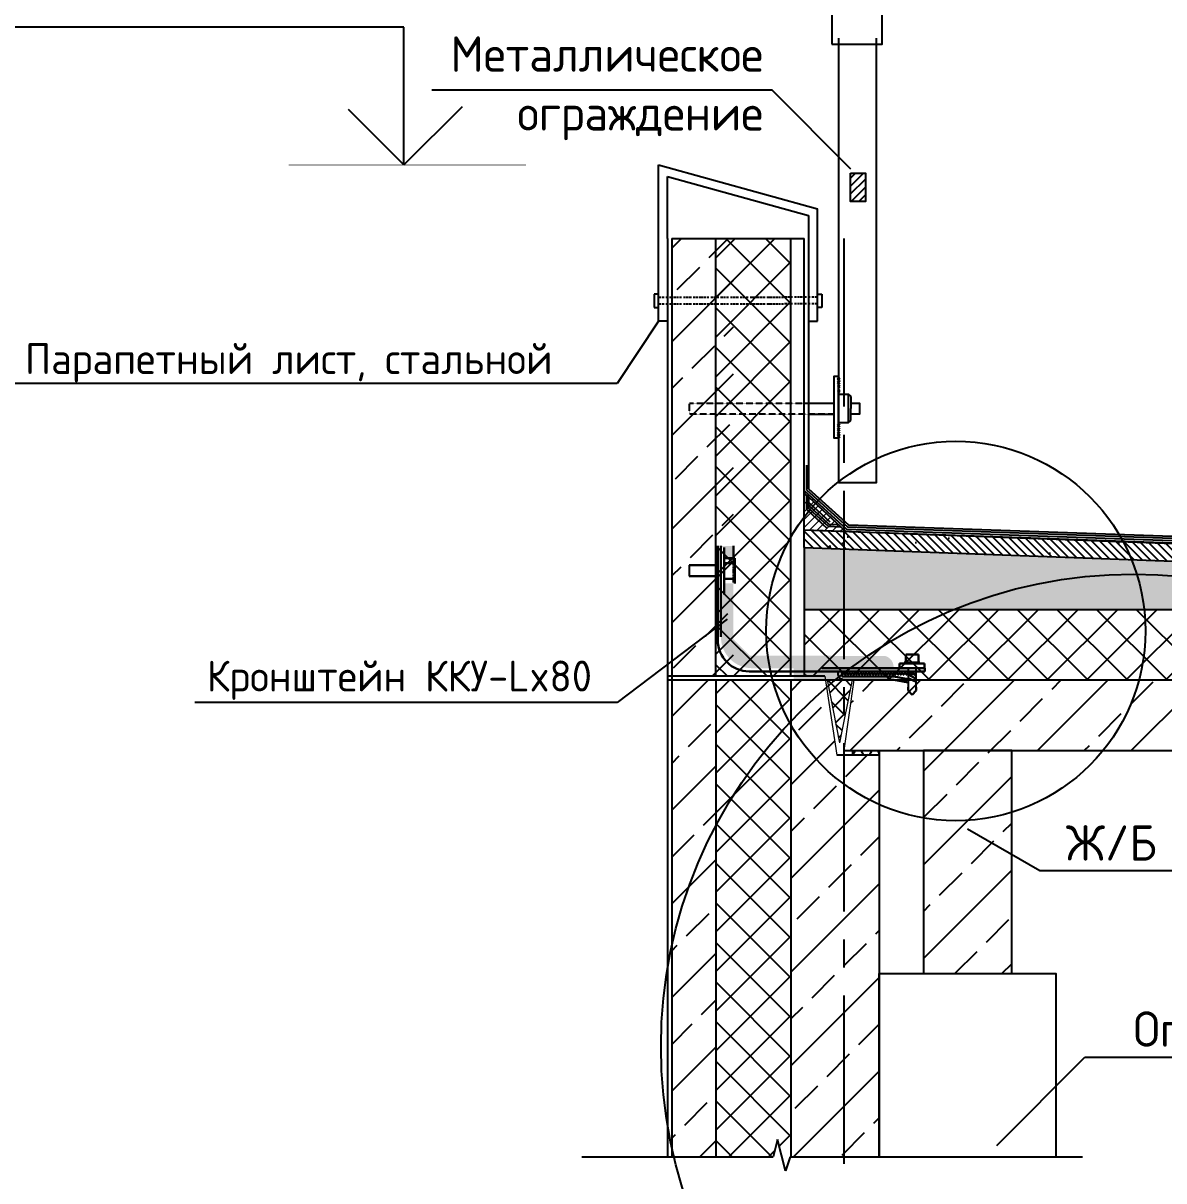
# Model space of a CAD drawing. Header units: millimetres. Extents: x -10163 to 1081624, y -5450 to 417560.
# Drawn here: x 474504 to 487424, y 95489 to 108598 of the extents above; entities that cross this region are included whole.
import ezdxf
from ezdxf.enums import TextEntityAlignment as Align

# ---------------------------------------------------------------- set-up
doc = ezdxf.new("R2010")
doc.units = ezdxf.units.MM
for name, pattern in [('CENTER2', [28.575, 19.05, -3.175, 3.175, -3.175]), ('HIDDEN', [0.375, 0.25, -0.125]), ('штриховая2', [9.525, 6.35, -3.175])]:
    doc.linetypes.add(name, pattern=pattern)
for name, color, linetype in [('0разрез', 7, 'Continuous'), ('0шибки', 220, 'Continuous'), ('АРМАТУРА', 134, 'Continuous'), ('ВЫНОСКИ_Р_СТ', 130, 'Continuous'), ('НЕНЕСУЩ_СТЕНЫ', 232, 'Continuous'), ('оси', 1, 'CENTER2'), ('ПАРАПЕТ', 50, 'Continuous'), ('ПЛИТЫ_ПОКРЫТИЯ', 144, 'Continuous'), ('Покрытия', 50, 'Continuous'), ('РАЗДЕЛИТ_ЛИНИИ', 150, 'Continuous'), ('разрез', 40, 'Continuous'), ('Саморезы', 104, 'Continuous'), ('Стены1', 120, 'Continuous'), ('УПРУГ_РЕЗ_ПРОКЛАДКА', 130, 'Continuous'), ('УТЕПЛИТЕЛЬ', 30, 'Continuous'), ('ШТРИХ_ПП', 20, 'Continuous'), ('ШТРИХ_УРП', 120, 'Continuous')]:
    doc.layers.add(name, color=color, linetype=linetype)
for name, color, linetype, lineweight in [('A-Wall-H', 250, 'Continuous', 20), ('невид штрих', 93, 'штриховая2', 9), ('Осн', 230, 'Continuous', 25), ('разрез по стене', 150, 'Continuous', 25)]:
    doc.layers.add(name, color=color, linetype=linetype, lineweight=lineweight)
doc.layers.add('Штриховка', color=50, linetype='Continuous', transparency=0.6)
doc.styles.add('GOST-2.304_Type-B', font='GOST Common.ttf')
doc.styles.add('ГОСТ', font='GOST Common.ttf', dxfattribs={"height": 400})
pattern_1 = [(45, (353424.6, 38081.25), (-530.33, 530.33), []), (45, (353954.1, 38081.25), (-530.33, 530.33), [360, -150])]
pattern_2 = [(45, (353424.58, 38081.25), (-224.5064, 224.5064), []), (135, (353424.58, 38081.25), (-224.5064, -224.5064), [])]

msp = doc.modelspace()

# ---------------------------------------------------------------- hatches: boundary and pattern name
at = {"layer": 'A-Wall-H', "transparency": 33554687}
h = msp.add_hatch(dxfattribs=at)
h.set_pattern_fill('ANSI31', color=256, scale=20)
h.set_pattern_definition([(45, (670630.98, 151960.86), (-44.90128, 44.90128), [])])
h.paths.add_polyline_path([(483350.638, 103278.347), (483350.638, 102860.359), (483819.241, 102843.996)])
at = {"layer": 'Покрытия', "transparency": 33554687}
h = msp.add_hatch(color=9, dxfattribs=at)
h.dxf.hatch_style = 1
h.paths.add_polyline_path([(482407.408, 101648.422), (482406.724, 102129.828), (482442.245, 102129.828), (482442.245, 102254.153), (482548.529, 102254.153), (482549.275, 101622.118), (482735.594, 101435.798), (482779.582, 101435.735), (482779.582, 101293.713), (482762.609, 101293.714, -0.413786376)])
h.paths.add_polyline_path([(482548.028, 102679.301), (482405.942, 102679.138), (482405.966, 102662.649), (482442.245, 102662.649), (482442.245, 102538.324), (482548.194, 102538.324)])
h.paths.add_polyline_path([(483229.582, 101435.089), (482779.582, 101435.735), (482779.582, 101293.713), (483229.582, 101293.697)])
h.paths.add_polyline_path([(484264.462, 101433.293), (483551.929, 101434.316), (483229.582, 101434.901), (483229.582, 101293.697), (483229.582, 101170.753), (483321.403, 101170.753), (483629.582, 101170.753), (483771.246, 101170.753, -0.387751983), (483738.027, 101258.198), (484528.48, 101258.371), (484528.48, 101293.892), (484362.617, 101293.856, 0.369077949)])
h.paths.add_polyline_path([(484051.886, 101369.698, -1), (484041.794, 101369.698, -1)], flags=16)
at = {"layer": 'разрез по стене', "transparency": 33554687}
h = msp.add_hatch(dxfattribs=at)
h.set_pattern_fill('JIS_STN_2.5', color=9, scale=300)
h.set_pattern_definition(pattern_1)
h.paths.add_polyline_path([(482550.637, 106160.5), (481850.637, 106160.498), (481850.637, 101160.498), (482122.616, 101160.498), (482116.341, 101202.363), (482550.637, 101202.363)])
h = msp.add_hatch(dxfattribs=at)
h.set_pattern_fill('GRAVEL', color=9, scale=25, angle=-90)
h.set_pattern_definition([(138.012788, (354059.58, 37624.05), (-5715, 5080), [85.4304, -8457.621]), (94.96974, (353996.082, 37681.198), (635.000036, -7619.999997), [146.6012, -14513.5122]), (42.510447, (353983.382, 37827.25), (-6984.999998, -6350.000003), [103.3704, -10233.6807]), (177.27369, (353824.632, 38074.898), (12700, -635.0000013), [133.5011, -13216.6094]), (202.833654, (353691.282, 38081.248), (7620, 3175), [130.9084, -12959.952]), (267.27369, (353570.632, 38030.448), (635.0000013, 12700), [133.5011, -13216.6094]), (307.69424, (353564.282, 37897.098), (-6350.0000005, 8254.9999996), [176.5484, -17478.2788]), (342.255328, (353672.232, 37757.398), (13969.9999996, -4445.0000012), [166.6799, -16501.3142]), (31.429566, (353830.982, 37706.598), (8254.9999996, 5080.000001), [133.9532, -13261.3864]), (85.23636, (353945.28, 37776.45), (-635.000001, -6985), [152.9283, -7493.4842]), (132.397438, (353957.982, 37928.848), (-6985.0000003, 7619.9999998), [197.7695, -19579.1931]), (48.814075, (353818.28, 37446.25), (3810, 4445), [67.5011, -6682.6415]), (81.469234, (353862.732, 37497.048), (-1269.9999986, -8255), [128.4205, -12713.6597]), (135, (353881.8, 37624.05), (-635, 2e-13), [89.8023, -808.2233]), (113.19859, (353957.98, 37668.5), (1270, -3175), [48.3603, -4787.6556]), (201.80141, (353938.93, 37712.95), (1905, 635), [68.3914, -3351.1882]), (300.96376, (353875.43, 37687.55), (1270, -1905), [111.08, -3591.5745]), (71.56505, (353932.58, 37592.3), (-635, -1270), [80.3218, -1927.7245]), (286.38954, (353938.932, 38081.248), (1905, -6350), [112.522, -11139.7067]), (340.346176, (353970.682, 37973.3), (-6985, 2540), [94.3997, -9345.554]), (203.19859, (354059.58, 37592.3), (3175, 1270), [96.72, -4739.296]), (253.61046, (353970.682, 37554.198), (1904.9999996, 6350), [112.522, -11139.7067]), (249.443955, (353545.23, 38081.25), (1270, 3175), [108.5088, -5316.9336]), (204.77514, (353507.132, 37979.65), (6984.999998, 3175.000004), [90.918, -9000.8983]), (336.80141, (353424.58, 37585.95), (3175, -1270), [96.72, -4739.296]), (287.354025, (353513.482, 37547.848), (-2540.0000005, 8255), [106.4457, -10538.094]), (339.443955, (353424.58, 37897.1), (-3175, 1270), [54.2544, -5371.188]), (11.30993, (353424.58, 37624.05), (2540, 635), [32.3787, -3205.4987]), (75.96376, (353456.33, 37630.4), (-635, -1905), [130.9084, -2487.2636]), (96.009006, (353488.082, 37757.398), (635, -6350), [121.3167, -12010.3412]), (213.69007, (353818.28, 37687.55), (1270, 635), [91.581, -2197.944]), (263.157227, (353742.082, 37636.748), (-1269.9999994, -10795), [159.8892, -15829.0023]), (330.945396, (353723.03, 37478), (-4445, 2540), [65.377, -6472.348]), (0, (353780.2, 37446.25), (635, 635), [38.1, -596.9]), (30.256437, (353507.132, 37770.1), (-4445, -2540), [88.2167, -8733.4852]), (318.012788, (353583.33, 37814.55), (5715, -5080), [170.8607, -8372.1905]), (270, (353710.33, 37700.25), (635, -635), [165.1, -469.9]), (235.304846, (353710.332, 37535.15), (-4444.999997, -6350.000002), [100.4024, -9939.8292]), (164.054604, (353653.18, 37452.6), (-2540, 635), [92.4573, -4530.4125]), (117.645975, (353564.282, 37477.998), (-6349.999999, 12065.0000004), [150.5363, -14903.116]), (85.426079, (353494.432, 37611.348), (635, 8255), [159.2574, -15766.4616])])
h.paths.add_polyline_path([(483800.637, 102643.767), (483800.637, 101960.498), (496582.382, 101960.498), (496582.382, 102168.559)])
h.paths.add_polyline_path([(483800.637, 102643.767), (483350.637, 102660.498), (483350.637, 101960.498), (483800.637, 101960.498)])
h = msp.add_hatch(dxfattribs=at)
h.set_pattern_fill('JIS_STN_2.5', color=9, scale=300)
h.set_pattern_definition(pattern_1)
h.paths.add_polyline_path([(481850.637, 93023.792), (482350.637, 93023.792), (482350.637, 95181.397), (481850.637, 95181.397)])
h.paths.add_polyline_path([(481850.637, 95761.315), (482350.637, 95761.315), (482350.637, 101160.498), (481850.637, 101160.498)])
h.paths.add_polyline_path([(482350.637, 92973.792), (481850.637, 92973.792), (481850.637, 90048.792), (482350.637, 90048.792)])
h.paths.add_polyline_path([(482350.637, 84892.073), (481850.637, 84892.073), (481850.637, 80942.073), (481850.637, 80442.073), (482350.637, 80442.073)])
h.paths.add_polyline_path([(482350.637, 80392.073), (481850.637, 80392.073), (481850.637, 77467.073), (482350.637, 77467.073)])
h.paths.add_polyline_path([(482350.637, 69741.175), (481850.637, 69741.175), (481850.637, 65291.175), (482350.637, 65291.175)])
h = msp.add_hatch(dxfattribs=at)
h.set_pattern_fill('JIS_STN_2.5', color=9, scale=300)
h.set_pattern_definition(pattern_1)
h.paths.add_polyline_path([(483800.637, 69741.175), (483200.637, 69741.175), (483200.637, 65591.175), (483800.637, 65591.175)])
h.paths.add_polyline_path([(484200.637, 69741.175), (483800.637, 69741.175), (483800.637, 65591.175), (484200.637, 65591.175)])
h.paths.add_polyline_path([(483200.637, 69741.175), (482350.637, 69741.175), (482350.637, 69424.119), (483200.637, 69424.119)])
h.paths.add_polyline_path([(482998.113, 65591.175), (483200.637, 65591.175), (483200.637, 65813.347), (482350.637, 65813.347), (482350.637, 65291.175), (482655.58, 65291.175)])
h.paths.add_polyline_path([(483800.637, 79642.073), (483718.467, 79642.073), (483561.095, 80692.073), (483200.637, 80692.073), (483200.637, 77467.073), (483800.637, 77467.073)])
h.paths.add_polyline_path([(484200.637, 79642.073), (483800.637, 79642.073), (483800.637, 77467.073), (484200.637, 77467.073)])
edge = h.paths.add_edge_path(flags=16)
edge.add_arc((484065.939, 77583.563), 6.25, 0, 360)
h.paths.add_polyline_path([(483200.637, 77727.137), (482350.637, 77727.137), (482350.637, 77467.073), (482700.637, 77467.073), (483200.637, 77467.073)])
h.paths.add_polyline_path([(483200.637, 80692.073), (483034.44, 80692.073), (482691.908, 80392.073), (482350.637, 80392.073), (482350.637, 80136.592), (483200.637, 80136.592)])
h.paths.add_polyline_path([(483200.637, 80964.245), (482350.637, 80964.245), (482350.637, 80442.073), (482655.58, 80442.073), (482998.113, 80742.073), (483200.637, 80742.073)])
h.paths.add_polyline_path([(483800.637, 84892.073), (483200.637, 84892.073), (483200.637, 80742.073), (483800.637, 80742.073)])
h.paths.add_polyline_path([(484200.637, 84892.073), (483800.637, 84892.073), (483800.637, 80742.073), (484200.637, 80742.073)])
h.paths.add_polyline_path([(483200.637, 84892.073), (482350.637, 84892.073), (482350.637, 84601.445), (483200.637, 84601.445)])
edge = h.paths.add_edge_path()
edge.add_line((484200.637, 92223.792), (483800.637, 92223.792))
edge.add_line((483800.637, 92223.792), (483806.552, 90166.474))
edge.add_arc((483812.802, 90166.474), 6.25, 0, 180, ccw=False)
edge.add_arc((483812.802, 90166.474), 6.25, -180, 0, ccw=False)
edge.add_line((483806.552, 90166.474), (483806.534, 90048.792))
edge.add_line((483806.534, 90048.792), (484200.637, 90048.792))
edge.add_line((484200.637, 90048.792), (484200.637, 92223.792))
edge = h.paths.add_edge_path(flags=16)
edge.add_arc((484065.939, 90165.281), 6.25, 0, 360)
h.paths.add_polyline_path([(483800.637, 92223.792), (483718.467, 92223.792), (483561.095, 93273.792), (483200.637, 93273.792), (483200.637, 90048.792), (483800.637, 90048.792)])
h.paths.add_polyline_path([(483200.637, 90308.856), (482350.637, 90308.856), (482350.637, 90048.792), (483200.637, 90048.792)])
h.paths.add_polyline_path([(483200.637, 93273.792), (483034.44, 93273.792), (482691.908, 92973.792), (482350.637, 92973.792), (482350.637, 92718.311), (483200.637, 92718.311)])
h.paths.add_polyline_path([(483200.637, 93545.964), (482350.637, 93545.964), (482350.637, 93023.792), (482655.58, 93023.792), (482998.113, 93323.792), (483200.637, 93323.792)])
h.paths.add_polyline_path([(483800.637, 95181.397), (483200.637, 95181.397), (483200.637, 93323.792), (483800.637, 93323.792)])
h.paths.add_polyline_path([(484200.637, 95181.397), (483800.637, 95181.397), (483800.637, 93323.792), (484200.637, 93323.792)])
h.paths.add_polyline_path([(484200.637, 100360.498), (483800.637, 100360.498), (483800.637, 95761.315), (484200.637, 95761.315)])
h.paths.add_polyline_path([(483800.637, 100360.498), (483718.467, 100360.498), (483591.071, 101160.498), (483200.637, 101160.498), (483200.637, 95761.315), (483800.637, 95761.315)])
h = msp.add_hatch(dxfattribs=at)
h.set_pattern_fill('JIS_STN_2.5', color=9, scale=300)
h.set_pattern_definition([(45, (-2221983.8, -212644.6), (-530.33009, 530.33009), []), (45, (-2221454.3, -212644.6), (-530.33009, 530.33009), [360, -150])])
h.paths.add_polyline_path([(485700.637, 100360.498), (484700.637, 100360.498), (484700.637, 97835.498), (485700.637, 97835.498)])
h.paths.add_polyline_path([(484200.637, 101160.498), (483913.487, 101160.498), (483800.637, 100360.498), (484200.637, 100360.498), (496582.382, 100360.498), (496582.382, 100656.902), (496422.533, 100706.628), (496778.421, 100797.793), (496582.382, 100845.862), (496582.382, 101160.498)])
at = {"layer": 'Стены1'}
h = msp.add_hatch(dxfattribs=at)
h.set_pattern_fill('ANSI31', color=256, scale=20)
h.set_pattern_definition([(45, (50921.214, -845.34), (-44.901281, 44.901281), [])])
h.paths.add_polyline_path([(484043.112, 106901.011), (483874.685, 106901.011), (483874.685, 106579.937), (484043.112, 106579.937)])
at = {"layer": 'УТЕПЛИТЕЛЬ', "transparency": 33554687}
h = msp.add_hatch(dxfattribs=at)
h.set_pattern_fill('ANSI37', color=0, scale=100, style=0)
h.set_pattern_definition(pattern_2)
h.paths.add_polyline_path([(482350.637, 101202.363), (483200.637, 101202.363), (483200.637, 106160.503), (482350.637, 106160.5)])
h = msp.add_hatch(dxfattribs=at)
h.set_pattern_fill('ANSI37', color=0, scale=100, style=0)
h.set_pattern_definition([(45, (353424.58, 38081.25), (-224.5064, 224.5064), []), (135, (353424.58, 38081.25), (-224.5064, -224.5064), [])])
h.paths.add_polyline_path([(483350.637, 101202.363), (483800.637, 101202.363), (483800.637, 101960.498), (483350.637, 101960.498)])
h.paths.add_polyline_path([(483920.886, 101160.774), (483800.637, 101160.774), (483800.637, 101160.498), (484200.637, 101160.498), (496582.382, 101160.498), (496582.382, 101960.498), (483800.637, 101960.498), (483800.637, 101202.189), (483920.886, 101202.189)])
h = msp.add_hatch(dxfattribs=at)
h.set_pattern_fill('ANSI37', color=0, scale=100, style=0)
h.set_pattern_definition(pattern_2)
h.paths.add_polyline_path([(483200.637, 101160.498), (482350.637, 101160.498), (482350.637, 95761.315), (483000.603, 95761.315), (483048.672, 95957.353), (483139.837, 95601.466), (483189.563, 95761.315), (483200.637, 95761.315)])
h = msp.add_hatch(dxfattribs=at)
h.set_pattern_fill('ANSI37', color=0, scale=1150, style=0)
h.set_pattern_definition([(45, (416714.09, 137972.88), (-101.6466, 101.6466), []), (135, (416714.09, 137972.88), (-101.6466, -101.6466), [])])
h.paths.add_polyline_path([(483892.459, 101160.498), (483610.335, 101160.498), (483751.397, 100449.463)])
at = {"layer": 'ШТРИХ_ПП', "transparency": 33554687}
h = msp.add_hatch(dxfattribs=at)
h.set_pattern_fill('ANSI31', color=0, scale=20, angle=90, style=0)
h.set_pattern_definition([(135, (353424.58, 38081.25), (-44.90128, -44.90128), [])])
h.paths.add_polyline_path([(483350.637, 102860.36), (483350.637, 102660.498), (484255.155, 102626.869), (496582.382, 102168.559), (496589.821, 102368.421)])
h = msp.add_hatch(dxfattribs=at)
h.set_pattern_fill('AR-CONC', color=0, scale=150, style=0)
h.set_pattern_definition([(50, (416123, 154681.4), (1075.89, -94.128), [112.5, -1237.5]), (355, (416123, 154681.4), (-208.127, 1128.288), [90, -990]), (100.4514, (416212.7, 154673.6), (867.764, 1034.159), [95.61, -1051.713]), (46.1842, (416123, 154981.4), (1600.862, -248.279), [168.75, -1856.25]), (96.6356, (416256.4, 154960.7), (1401.994, 1461.177), [143.415, -1577.57]), (351.1842, (416123, 154981.4), (1401.993, 1461.178), [135, -1485]), (21, (416273, 154906.4), (895.3606, -603.928), [112.5, -1237.5]), (326, (416273, 154906.4), (364.973, 1087.725), [90, -990]), (71.4514, (416347.6, 154856.1), (1260.334, 483.796), [95.61, -1051.713]), (37.5, (416123.02, 154681.43), (18.2398, 499.3408), [0, -978, 0, -1005, 0, -993.75]), (7.5, (416123, 154681.43), (394.6043, 591.6176), [0, -573, 0, -955.5, 0, -378.75]), (327.5, (415788.52, 154681.43), (800.7337, -33.8323), [0, -375, 0, -1170, 0, -1552.5]), (317.5, (415638.5, 154681.4), (874.779, 150.1575), [0, -487.5, 0, -777, 0, -1102.5])])
h.paths.add_polyline_path([(496589.813, 102368.421), (483350.637, 102860.36), (483350.637, 102660.498), (496582.382, 102168.559)])
at = {"layer": 'ШТРИХ_УРП'}
h = msp.add_hatch(dxfattribs=at)
h.set_pattern_fill('HONEY', color=0, scale=500, style=0)
h.set_pattern_definition([(0, (416714.085, 137981.566), (93.75, 54.126587), [62.5, -125]), (120, (416714.085, 137981.566), (-93.75, 54.126588), [62.5, -125]), (60, (416714.085, 137981.566), (2e-07, 108.253175), [-125, 62.5])])
h.paths.add_polyline_path([(484200.637, 100360.498), (483900.637, 100360.498), (483900.637, 100310.498), (484200.637, 100310.498)])
at = {"layer": 'Штриховка', "lineweight": 30, "ltscale": 0.5, "transparency": 33554687}
h = msp.add_hatch(dxfattribs=at)
h.set_pattern_fill('ANSI31', color=256, scale=177.606991, angle=270, style=0)
h.set_pattern_definition([(225, (567336.91, 70048.708), (-15.6983885, 15.6983885), [])])
h.paths.add_polyline_path([(484264.462, 101245.14), (484264.462, 101213.463), (484528.48, 101213.463), (484528.48, 101245.14)])
h.paths.add_polyline_path([(483836.816, 101245.14), (483792.204, 101235.158), (483792.204, 101229.794), (484215.877, 101229.794, 0.027232203), (484200.925, 101245.14)])
h.paths.add_polyline_path([(484228.689, 101213.463, 0.026380608), (484215.877, 101229.794), (483792.204, 101229.794), (483792.204, 101213.463)])
h.paths.add_polyline_path([(484215.877, 101229.794, -0.026380608), (484228.689, 101213.463), (484264.462, 101213.463), (484264.462, 101229.794)])
h.paths.add_polyline_path([(484200.925, 101245.14, -0.027232203), (484215.877, 101229.794), (484264.462, 101229.794), (484264.462, 101245.14)])
h.paths.add_polyline_path([(484528.48, 101230.457), (484528.48, 101213.463), (484568.741, 101213.463), (484617.283, 101240.469), (484617.283, 101245.14), (484556.44, 101245.14)])
h.paths.add_polyline_path([(484617.283, 101213.463), (484617.283, 101240.469), (484568.741, 101213.463)], flags=17)
h.paths.add_polyline_path([(484556.44, 101245.14), (484528.48, 101245.14), (484528.48, 101230.457)])

# ---------------------------------------------------------------- linework, layer by layer
for p, q in [((478817.382, 108551.746), (474370.352, 108551.746)), ((478817.382, 106991.827), (478817.382, 108551.746)), ((478817.382, 106991.827), (478187.969, 107621.24)), ((478817.382, 106991.827), (479478.525, 107652.969)), ((485201.299, 99475.535), (486019.799, 99003.535)), ((486019.799, 99003.535), (489744.299, 99003.535)), ((485530.299, 95890.035), (486528.299, 96888.035)), ((486528.299, 96888.035), (490569.799, 96888.035))]:
    msp.add_line(p, q)
at = {"ltscale": 10}
msp.add_line((484200.637, 100360.498), (484200.637, 100310.498), dxfattribs=at)
at = {"ltscale": 10, "const_width": 10}
msp.add_lwpolyline([(477511.235, 106991.827), (480197.799, 106991.827)], dxfattribs=at)
at = {"layer": '0разрез', "ltscale": 10, "transparency": 33554687}
for q in [(483350.624, 106160.503), (483350.637, 101202.363)]:
    msp.add_line((483350.637, 102660.498), q, dxfattribs=at)
at = {"layer": '0разрез'}
for p, q in [((481231.415, 104519.376), (474310.962, 104519.376)), ((483350.635, 103304.409), (483831.305, 102868.589)), ((483375.637, 103315.486), (483841.32, 102893.255)), ((483400.61, 103326.589), (483851.335, 102917.92)), ((482047.544, 102461.583), (482047.544, 102337.258)), ((481231.415, 100904.021), (476448.138, 100904.021))]:
    msp.add_line(p, q, dxfattribs=at)
at = {"layer": '0разрез', "ltscale": 10}
msp.add_lwpolyline([(484700.637, 97835.498), (485700.637, 97835.498), (485700.637, 100360.498), (484700.637, 100360.498)], close=True, dxfattribs=at)
msp.add_lwpolyline([(484200.637, 95761.315), (484200.637, 97835.498), (486200.637, 97835.498), (486200.637, 95761.315)], dxfattribs=at)
at = {"layer": '0шибки'}
for centre, radius in [((485067.453, 101715.452), 2147.758), ((487079.323, 97009.247), 5350.4)]:
    msp.add_circle(centre, radius, dxfattribs=at)
at = {"layer": 'A-Wall-H', "color": 0, "transparency": 33554687}
for p, q in [((483584.796, 101202.363), (483718.467, 100310.498)), ((483892.459, 101160.498), (483610.335, 101160.498)), ((483610.335, 101160.498), (483751.397, 100449.463)), ((483892.459, 101160.498), (483751.397, 100449.463)), ((483913.487, 101160.498), (483800.637, 100360.498))]:
    msp.add_line(p, q, dxfattribs=at)
at = {"layer": 'АРМАТУРА', "color": 0, "transparency": 33554687}
msp.add_line((483350.638, 103278.347), (483819.241, 102843.996), dxfattribs=at)
at = {"layer": 'ВЫНОСКИ_Р_СТ', "color": 0}
for p, q in [((481700.637, 105224.185), (481231.415, 104519.376)), ((482477.723, 101849.749), (481231.415, 100904.021))]:
    msp.add_line(p, q, dxfattribs=at)
at = {"layer": 'невид штрих', "lineweight": 30, "ltscale": 0.5, "transparency": 33554687}
msp.add_line((482548.205, 102529.109), (482548.515, 102266.125), dxfattribs=at)
at = {"layer": 'НЕНЕСУЩ_СТЕНЫ', "color": 0}
msp.add_line((484200.637, 100310.498), (484200.637, 97874.065), dxfattribs=at)
at = {"layer": 'оси', "ltscale": 100, "transparency": 33554687}
msp.add_line((483800.637, 106160.498), (483800.637, 63888.339), dxfattribs=at)
at = {"layer": 'Осн', "lineweight": 30, "ltscale": 0.5, "transparency": 33554687}
for p, q in [((482370.87, 102679.098), (482371.473, 101612.901)), ((482405.942, 102679.099), (482407.408, 101648.422)), ((482548.028, 102679.301), (482548.194, 102538.324)), ((482727.151, 101258.192), (483549.212, 101258.164)), ((483551.935, 101293.679), (484717.838, 101293.934)), ((483551.936, 101258.157), (484717.838, 101258.412)), ((483776.522, 101199.661), (483776.522, 101258.206)), ((483776.522, 101199.661), (484264.462, 101199.661)), ((484264.462, 101199.661), (484364.285, 101199.661)), ((484364.285, 101199.661), (484528.48, 101169.044)), ((484717.838, 101258.412), (484717.838, 101293.934)), ((483791.745, 101164.139), (484264.462, 101164.139)), ((484264.462, 101164.139), (484364.285, 101164.139)), ((484364.285, 101164.139), (484528.48, 101133.523))]:
    msp.add_line(p, q, dxfattribs=at)
for centre, radius, start, end in [((482727.48, 101614.201), 356.009, 180.2092713, 269.9470622), ((483802.539, 101232.673), 69.378, 158.4130037, 261.0498581)]:
    msp.add_arc(centre, radius, start, end, dxfattribs=at)
at = {"layer": 'ПАРАПЕТ', "color": 0}
for p, q in [((483400.232, 106419.129), (483400.61, 103326.589)), ((483375.637, 103592.095), (483375.637, 103315.486)), ((483375.637, 103255.175), (483375.637, 103093.903)), ((483400.622, 103232.017), (483400.637, 103104.818))]:
    msp.add_line(p, q, dxfattribs=at)
at = {"layer": 'ПАРАПЕТ', "color": 0, "transparency": 33554687}
for p, q in [((483400.637, 103172.994), (483640.909, 102950.284)), ((483375.637, 103093.903), (483610.396, 102876.304)), ((483400.637, 103138.906), (483630.738, 102925.624)), ((483400.637, 103104.818), (483620.567, 102900.964)), ((483630.738, 102925.624), (483735.108, 102921.979)), ((483851.335, 102917.92), (496587.018, 102473.181)), ((483620.567, 102900.964), (483763.152, 102895.985)), ((483831.305, 102868.589), (496586.876, 102423.155)), ((483841.32, 102893.255), (496586.947, 102448.168))]:
    msp.add_line(p, q, dxfattribs=at)
at = {"layer": 'ПЛИТЫ_ПОКРЫТИЯ', "color": 0, "transparency": 33554687}
msp.add_line((483350.637, 102860.36), (496586.804, 102398.142), dxfattribs=at)
at = {"layer": 'Покрытия', "transparency": 33554687}
msp.add_line((483584.796, 101202.363), (481800.637, 101202.363), dxfattribs=at)
at = {"layer": 'РАЗДЕЛИТ_ЛИНИИ', "color": 0}
for p, q in [((483139.837, 95601.466), (483048.672, 95957.353)), ((480833.235, 95761.315), (483000.603, 95761.315)), ((483189.563, 95761.315), (483139.837, 95601.466)), ((483189.563, 95761.315), (486503.511, 95761.315))]:
    msp.add_line(p, q, dxfattribs=at)
at = {"layer": 'разрез', "transparency": 33554687}
msp.add_line((483584.796, 101202.363), (483584.796, 101202.363), dxfattribs=at)
at = {"layer": 'разрез по стене'}
for p, q in [((481700.637, 106991.827), (483500.378, 106495.233)), ((481700.637, 105224.185), (481700.637, 106991.827)), ((481800.637, 106160.498), (481800.637, 106860.498)), ((481800.637, 106860.498), (483400.232, 106419.129)), ((483500.378, 105224.185), (483500.378, 106495.233)), ((481850.637, 106160.503), (483350.624, 106160.503)), ((481700.523, 105529.298), (481650.523, 105529.298)), ((481650.523, 105529.298), (481650.523, 105379.298)), ((483500.378, 105529.298), (483550.378, 105529.298)), ((483550.378, 105529.298), (483550.378, 105379.298)), ((481700.523, 105495.312), (481725.577, 105495.309)), ((481700.523, 105421.244), (481725.577, 105421.241)), ((481737.883, 105495.312), (481762.937, 105495.309)), ((481737.883, 105421.244), (481762.937, 105421.241)), ((481784.392, 105495.312), (481809.445, 105495.309)), ((481784.392, 105421.244), (481809.445, 105421.241)), ((481825.405, 105495.312), (481850.458, 105495.309)), ((481825.405, 105421.244), (481850.458, 105421.241)), ((481870.917, 105495.312), (481895.97, 105495.309)), ((481870.917, 105421.244), (481895.97, 105421.241)), ((481902.925, 105495.312), (481927.978, 105495.309)), ((481902.925, 105421.244), (481927.978, 105421.241)), ((481936.935, 105495.312), (481961.988, 105495.309)), ((481936.935, 105421.244), (481961.988, 105421.241)), ((481982.446, 105495.312), (482007.499, 105495.309)), ((481982.446, 105421.244), (482007.499, 105421.241)), ((482014.454, 105495.312), (482039.507, 105495.309)), ((482014.454, 105421.244), (482039.507, 105421.241)), ((482048.464, 105495.312), (482073.517, 105495.309)), ((482048.464, 105421.244), (482073.517, 105421.241)), ((482093.976, 105495.312), (482119.029, 105495.309)), ((482093.976, 105421.244), (482119.029, 105421.241)), ((482125.984, 105495.312), (482151.037, 105495.309)), ((482125.984, 105421.244), (482151.037, 105421.241)), ((482159.994, 105495.312), (482185.047, 105495.309)), ((482159.994, 105421.244), (482185.047, 105421.241)), ((482180.452, 105495.315), (482205.505, 105495.312)), ((482180.452, 105421.247), (482205.505, 105421.244)), ((482212.46, 105495.315), (482237.513, 105495.312)), ((482212.46, 105421.247), (482237.513, 105421.244)), ((482246.47, 105495.315), (482271.523, 105495.312)), ((482246.47, 105421.247), (482271.523, 105421.244)), ((482291.982, 105495.315), (482317.035, 105495.312)), ((482291.982, 105421.247), (482317.035, 105421.244)), ((482323.99, 105495.315), (482349.043, 105495.312)), ((482323.99, 105421.247), (482349.043, 105421.244)), ((482358, 105495.315), (482383.053, 105495.312)), ((482358, 105421.247), (482383.053, 105421.244)), ((482403.511, 105495.315), (482428.564, 105495.312)), ((482403.511, 105421.247), (482428.564, 105421.244)), ((482435.519, 105495.315), (482460.573, 105495.312)), ((482435.519, 105421.247), (482460.573, 105421.244)), ((482469.529, 105495.315), (482494.582, 105495.312)), ((482469.529, 105421.247), (482494.582, 105421.244)), ((482515.041, 105495.315), (482540.094, 105495.312)), ((482515.041, 105421.247), (482540.094, 105421.244)), ((482547.049, 105495.315), (482572.102, 105495.312)), ((482547.049, 105421.247), (482572.102, 105421.244)), ((482581.059, 105495.315), (482606.112, 105495.312)), ((482581.059, 105421.247), (482606.112, 105421.244)), ((482626.57, 105495.315), (482651.624, 105495.312)), ((482626.57, 105421.247), (482651.624, 105421.244)), ((482658.578, 105495.315), (482683.632, 105495.312)), ((482658.578, 105421.247), (482683.632, 105421.244)), ((482692.588, 105495.315), (482717.642, 105495.312)), ((482692.588, 105421.247), (482717.642, 105421.244)), ((482738.1, 105495.315), (482763.153, 105495.312)), ((482738.1, 105421.247), (482763.153, 105421.244)), ((482770.108, 105495.315), (482795.161, 105495.312)), ((482770.108, 105421.247), (482795.161, 105421.244)), ((482804.118, 105495.315), (482829.171, 105495.312)), ((482804.118, 105421.247), (482829.171, 105421.244)), ((482815.62, 105495.315), (482840.673, 105495.312)), ((482815.62, 105421.247), (482840.673, 105421.244)), ((482847.628, 105495.315), (482872.681, 105495.312)), ((482847.628, 105421.247), (482872.681, 105421.244)), ((482881.638, 105495.315), (482906.691, 105495.312)), ((482881.638, 105421.247), (482906.691, 105421.244)), ((482927.149, 105495.315), (482952.202, 105495.312)), ((482927.149, 105421.247), (482952.202, 105421.244)), ((482959.157, 105495.315), (482984.211, 105495.312)), ((482959.157, 105421.247), (482984.211, 105421.244)), ((482993.167, 105495.315), (483018.221, 105495.312)), ((482993.167, 105421.247), (483018.221, 105421.244)), ((483026.152, 105495.317), (483051.205, 105495.313)), ((483026.152, 105421.249), (483051.205, 105421.246)), ((483058.16, 105495.317), (483083.213, 105495.313)), ((483058.16, 105421.249), (483083.213, 105421.246)), ((483092.17, 105495.317), (483117.223, 105495.313)), ((483092.17, 105421.249), (483117.223, 105421.246)), ((483152.437, 105495.312), (483127.383, 105495.309)), ((483152.437, 105421.244), (483127.383, 105421.241)), ((483186.447, 105495.312), (483161.393, 105495.309)), ((483186.447, 105421.244), (483161.393, 105421.241)), ((483218.455, 105495.312), (483193.401, 105495.309)), ((483218.455, 105421.244), (483193.401, 105421.241)), ((483263.966, 105495.312), (483238.913, 105495.309)), ((483263.966, 105421.244), (483238.913, 105421.241)), ((483297.976, 105495.312), (483272.923, 105495.309)), ((483297.976, 105421.244), (483272.923, 105421.241)), ((483329.984, 105495.312), (483304.931, 105495.309)), ((483329.984, 105421.244), (483304.931, 105421.241)), ((483375.496, 105495.312), (483350.443, 105495.309)), ((483375.496, 105421.244), (483350.443, 105421.241)), ((483416.509, 105495.312), (483391.456, 105495.309)), ((483416.509, 105421.244), (483391.456, 105421.241)), ((483463.018, 105495.312), (483437.964, 105495.309)), ((483463.018, 105421.244), (483437.964, 105421.241)), ((483500.377, 105495.312), (483475.324, 105495.309)), ((483500.377, 105421.244), (483475.324, 105421.241)), ((481650.523, 105379.298), (481700.525, 105379.298)), ((483550.378, 105379.298), (483500.376, 105379.298)), ((481800.637, 105224.185), (481700.637, 105224.185)), ((483400.378, 105224.185), (483500.378, 105224.185)), ((484200.637, 100310.498), (483718.467, 100310.498)), ((483800.637, 100360.498), (496582.382, 100360.498)), ((483800.637, 100360.498), (484200.637, 100360.498)), ((484200.637, 100360.498), (484200.637, 95761.315)), ((483048.672, 95957.353), (483000.603, 95761.315))]:
    msp.add_line(p, q, dxfattribs=at)
at = {"layer": 'разрез по стене', "transparency": 33554687}
for p, q in [((481800.637, 106160.498), (481800.637, 95761.315)), ((481850.637, 106160.498), (481850.637, 95761.315)), ((482350.637, 101202.363), (482350.637, 106160.498)), ((483200.637, 101202.363), (483200.637, 106160.498)), ((483350.637, 102860.36), (496589.813, 102368.421)), ((483350.637, 102660.498), (496582.382, 102168.559)), ((483350.637, 101960.498), (496582.382, 101960.498)), ((481800.637, 101160.498), (484200.637, 101160.498)), ((482350.637, 101160.498), (482350.637, 95761.315)), ((483200.637, 101160.498), (483200.637, 95761.315)), ((484200.637, 101160.498), (496582.382, 101160.498))]:
    msp.add_line(p, q, dxfattribs=at)
at = {"layer": 'Саморезы', "lineweight": 30, "ltscale": 0.5, "transparency": 33554687}
for p, q in [((482442.245, 102662.649), (482442.245, 102129.828)), ((482566.57, 102538.324), (482442.245, 102538.324)), ((482566.57, 102538.324), (482566.57, 102254.153)), ((482370.993, 102461.583), (482047.544, 102461.583)), ((482566.57, 102485.042), (482442.245, 102485.042)), ((482370.993, 102337.258), (482047.544, 102337.258)), ((482566.57, 102307.435), (482442.245, 102307.435)), ((484430.353, 101347.216), (484430.353, 101293.934)), ((484430.353, 101347.216), (484714.524, 101347.216)), ((484483.635, 101360.381), (484661.242, 101360.381)), ((484501.396, 101449.185), (484643.481, 101449.185)), ((484501.396, 101449.185), (484501.396, 101360.381)), ((484643.481, 101449.185), (484643.481, 101360.381)), ((484661.242, 101360.381), (484661.242, 101347.216)), ((484714.524, 101347.216), (484714.524, 101293.934)), ((484430.353, 101293.934), (484714.524, 101293.934)), ((484528.48, 101260.292), (484617.283, 101210.886)), ((484528.48, 101220.898), (484617.283, 101174.265)), ((484528.48, 101181.504), (484617.283, 101139.679)), ((484528.48, 101080.842), (484528.48, 101041.026)), ((484617.283, 101041.026), (484617.283, 101080.043)), ((484528.48, 101041.026), (484572.881, 100992.839)), ((484572.881, 100992.839), (484617.283, 101041.026))]:
    msp.add_line(p, q, dxfattribs=at)
at = {"layer": 'Саморезы', "ltscale": 0.5, "transparency": 33554687}
for p, q in [((484528.48, 101293.934), (484528.48, 101083.277)), ((484617.283, 101083.277), (484617.283, 101293.934))]:
    msp.add_line(p, q, dxfattribs=at)
at = {"layer": 'Стены1'}
for p, q in [((482986.65, 107838.017), (479134.563, 107838.017)), ((483880.409, 106944.259), (482986.65, 107838.017)), ((483755.162, 104581.872), (483725.276, 104553.745)), ((483725.709, 104582.319), (483754.729, 104553.298)), ((483755.844, 104542.371), (483725.957, 104514.244)), ((483755.844, 104499.463), (483725.957, 104471.335)), ((483726.391, 104542.818), (483755.411, 104513.797)), ((483726.391, 104499.909), (483755.411, 104470.889)), ((483755.844, 104447.289), (483725.957, 104419.162)), ((483726.391, 104447.736), (483755.411, 104418.715)), ((483850.036, 104397.013), (483876.69, 104370.359)), ((483876.69, 104370.359), (483876.69, 104233.892)), ((483876.69, 104097.426), (483876.69, 104233.892)), ((483850.036, 104070.772), (483876.69, 104097.426)), ((483755.844, 104056.113), (483725.957, 104027.985)), ((483755.844, 104010.086), (483725.957, 103981.959)), ((483755.844, 103964.84), (483725.957, 103936.712)), ((483726.391, 104056.559), (483755.411, 104027.538)), ((483726.391, 104010.533), (483755.411, 103981.512)), ((483726.391, 103965.287), (483755.411, 103936.266)), ((483755.844, 103930.516), (483725.957, 103902.388)), ((483726.391, 103930.962), (483755.411, 103901.942))]:
    msp.add_line(p, q, dxfattribs=at)
for points in [[(483663.469, 108361.511), (484232, 108361.511), (484232, 108949.505), (483663.469, 108949.505)], [(483874.685, 106901.011), (484043.112, 106901.011), (484043.112, 106579.937), (483874.685, 106579.937)], [(483740.219, 104595.414), (483684.955, 104595.414), (483684.955, 103902.385), (483740.219, 103902.385)], [(483740.219, 104396.723), (483850.036, 104396.723), (483850.036, 104070.772), (483740.219, 104070.772)]]:
    msp.add_lwpolyline(points, close=True, dxfattribs=at)
for points in [[(483740.219, 108426.775), (483740.219, 103397.42), (484167.751, 103397.42), (484167.751, 108426.775)], [(483400.492, 104296.67), (483684.955, 104296.67)], [(483876.69, 104296.67), (483976.384, 104296.67), (483976.384, 104171.115), (483876.69, 104171.115)], [(483400.492, 104171.115), (483684.955, 104171.115)]]:
    msp.add_lwpolyline(points, dxfattribs=at)
at = {"layer": 'Стены1', "linetype": 'HIDDEN', "ltscale": 2}
msp.add_lwpolyline([(483684.955, 104171.115), (482052.224, 104171.115), (482052.224, 104296.67), (483684.955, 104296.67)], dxfattribs=at)
at = {"layer": 'УПРУГ_РЕЗ_ПРОКЛАДКА', "color": 0}
for p, q in [((483900.637, 100310.498), (483900.637, 100360.498)), ((484200.637, 100310.498), (484200.637, 100360.498)), ((484200.637, 100310.498), (484200.637, 100360.498))]:
    msp.add_line(p, q, dxfattribs=at)

# ---------------------------------------------------------------- texts
at = {"layer": 'ВЫНОСКИ_Р_СТ', "color": 0}
for s, height, style, p in [('Парапетный лист, стальной', 350, 'GOST-2.304_Type-B', (474525.366, 104519.376)), ('Кронштейн ККУ-Lx80', 350, 'GOST-2.304_Type-B', (476584.715, 100925.359)), ('Ж/Б балка 500х200', 400, 'ГОСТ', (486314.964, 98995.495)), ('Опорная панель', 400, 'ГОСТ', (487079.323, 96888.035))]:
    msp.add_text(s, height=height, dxfattribs=dict(at, style=style)).set_placement(p, align=Align.BOTTOM_LEFT)
at = {"layer": 'Стены1', "insert": (482886.386, 108448.263), "char_height": 400, "attachment_point": 3, "style": 'ГОСТ'}
msp.add_mtext_dynamic_manual_height_columns('Металлическое ограждение', width=1019.41837, gutter_width=2000, heights=[0], dxfattribs=at)

doc.saveas('drawing.dxf')
